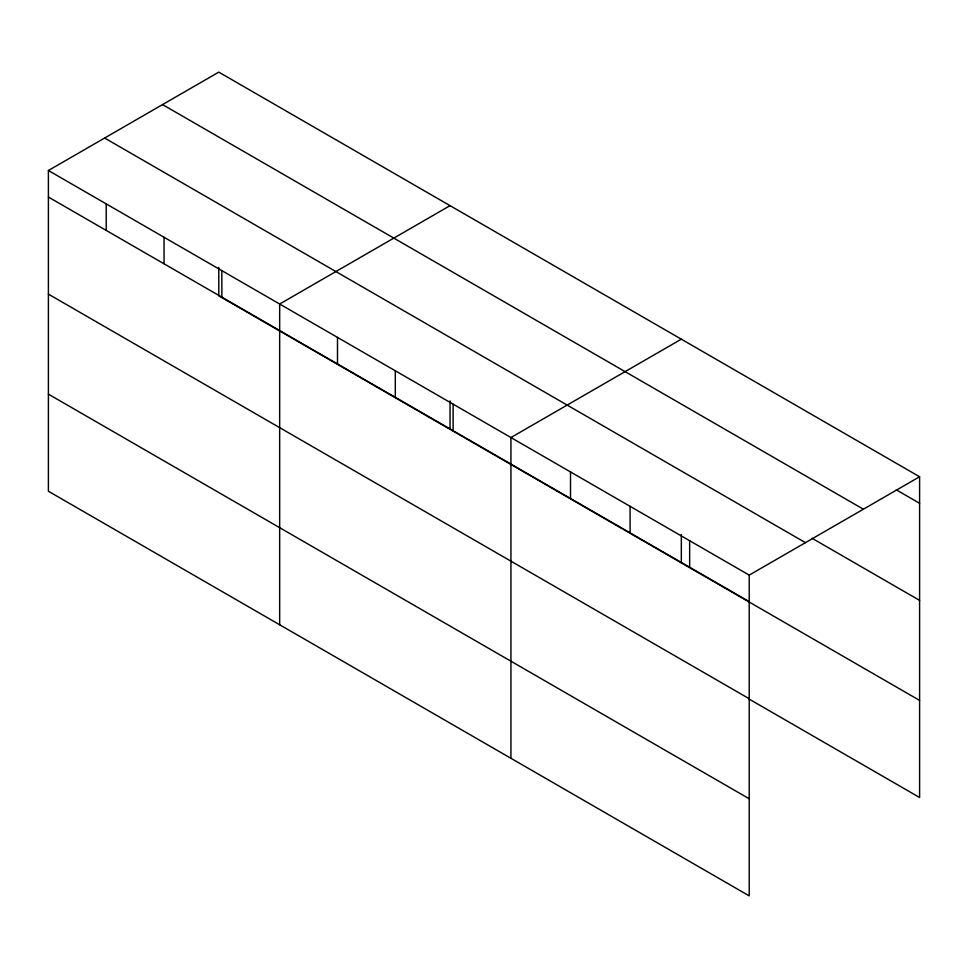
<?xml version="1.0" encoding="UTF-8"?>
<svg xmlns="http://www.w3.org/2000/svg" width="968" height="968" viewBox="0 0 968 968"><rect width="100%" height="100%" fill="white"/><g stroke="black" fill="none" stroke-linecap="round" stroke-linejoin="round"><path stroke-width="1.45" d="M749.22 698.739L749.22 575.113L48.4 170.501L48.4 491.248L749.22 895.872L749.22 698.739L48.4 294.127M748.663 698.811L919.6 797.499L919.6 476.752L218.78 72.128L48.4 170.501M450.047 205.652L279.667 304.025L279.667 624.771M681.327 339.175L510.935 437.548L510.935 758.295M749.22 575.113L919.6 476.752M896.295 489.832L919.6 503.287M162.551 104.592L863.371 509.204M812.116 538.317L919.6 600.378M104.629 138.037L805.449 542.661M48.4 197.036L749.22 601.66M622.218 528.722L218.78 295.797L218.78 267.422M623.501 529.46L919.6 700.409M48.4 394.157L749.22 798.781M689.652 540.725L689.652 567.26M681.327 534.469L681.327 562.844M630.083 506.337L630.083 532.872M570.515 471.936L570.515 498.484M453.121 404.164L453.121 430.7M450.047 400.946L450.047 429.32M395.307 370.792L395.307 397.328M337.493 337.409L337.493 363.944M221.853 270.641L221.853 297.188M164.04 237.269L164.04 263.804M106.214 203.885L106.214 230.42"/></g></svg>
